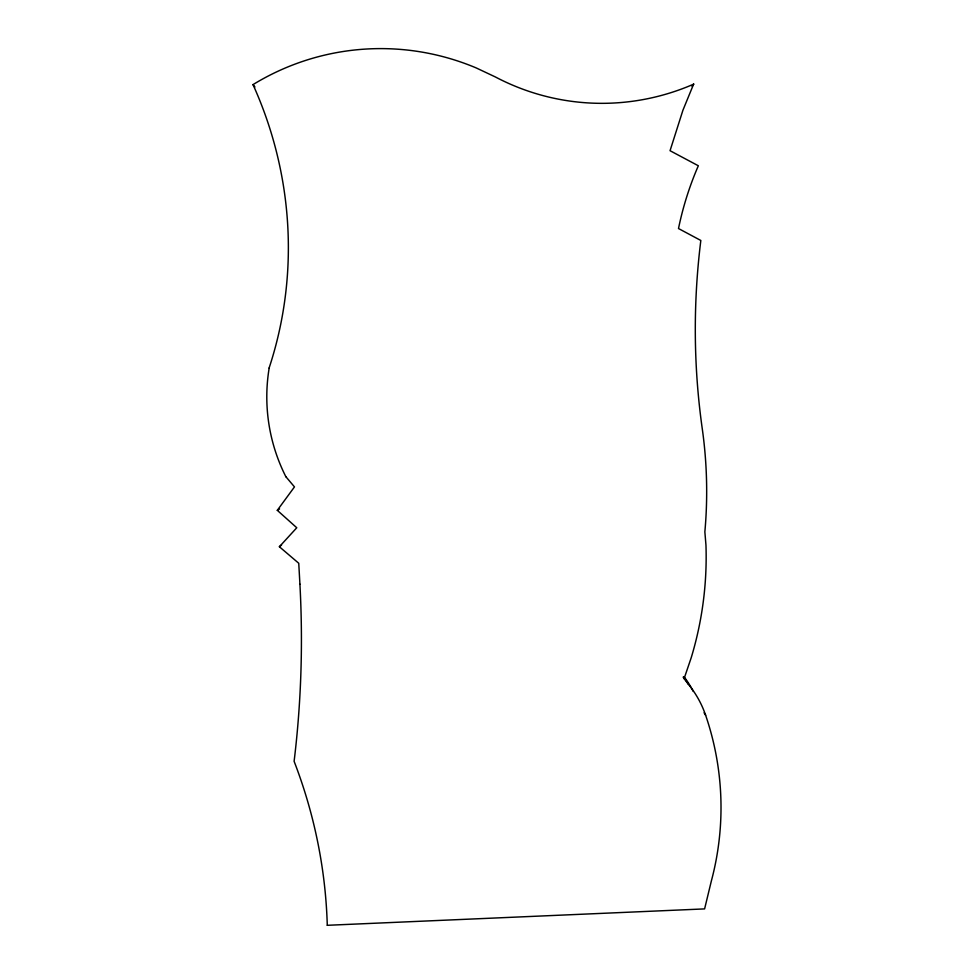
<?xml version="1.0" encoding="UTF-8"?>
<svg xmlns="http://www.w3.org/2000/svg" width="974" height="974" viewBox="0 0 974 974"><rect width="100%" height="100%" fill="white"/><g stroke="black" fill="none" stroke-linecap="round" stroke-linejoin="round"><path stroke-width="1.46" d="M683.699 676.833L688.569 684.503L684.101 678.622L691.211 657.73A352.953 349.459 24.6 0 0 705.955 545.05L704.859 531.865A454.931 449.014 38.6 0 0 702.23 428.487A729.66 694.839 -47.6 0 1 700.83 240.468L678.501 228.537A312.788 304.46 -52.4 0 1 698.334 165.763L670.051 150.702L682.932 110.22L693.671 84.008L692.076 86.333M299.919 584.169L298.75 563.264L279.38 546.743L296.766 527.762L277.298 510.327L294.477 486.903L285.893 476.736M279.38 546.743L281.547 545.038M277.298 510.327L279.587 508.927M327.288 925.3L704.604 908.9L711.349 880.995A295.84 289.826 5.7 0 0 705.639 715.269A102.477 100.639 -9.4 0 0 688.569 684.503M253.033 84.641L254.932 86.966M683.151 677.125L684.101 678.622M704.08 712.761L705.651 715.257M327.276 925.3A514.869 492.113 27 0 0 294.111 761.315A1074.261 1004.9 40.9 0 0 299.907 584.169M693.707 84.129A242.136 234.868 -83.8 0 1 495.376 76.958L476.14 67.9A248.784 246.495 70.9 0 0 253.009 84.616A389.77 377.23 54.3 0 1 269.104 368.014M285.881 476.749A176.209 175.637 63.1 0 1 269.177 368.038M684.612 677.502A99.068 97.363 -9.4 0 1 693.269 691.43"/></g></svg>
